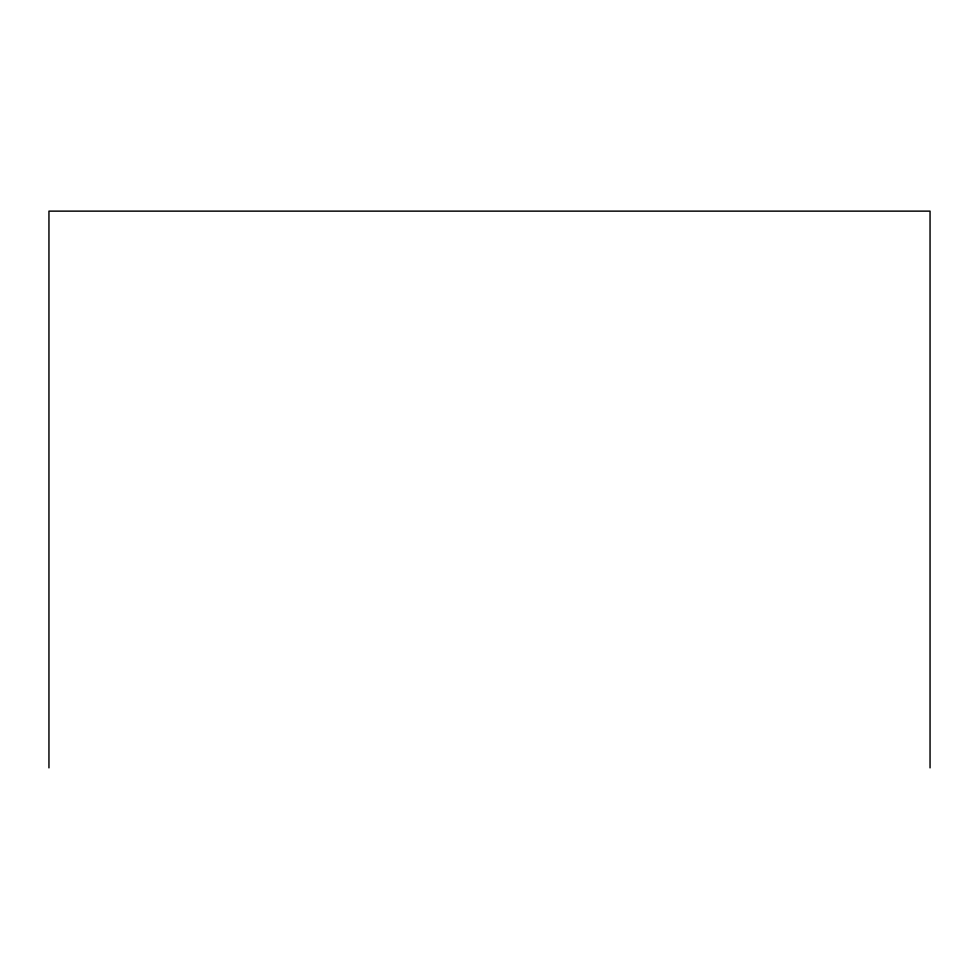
<?xml version="1.0" encoding="UTF-8"?>
<svg xmlns="http://www.w3.org/2000/svg" width="979" height="979" viewBox="0 0 979 979"><rect width="100%" height="100%" fill="white"/><g stroke="black" fill="none" stroke-linecap="round" stroke-linejoin="round"><path stroke-width="1.47" d="M930.05 767.866L930.05 211.134L48.95 211.134L48.95 767.866"/></g></svg>
